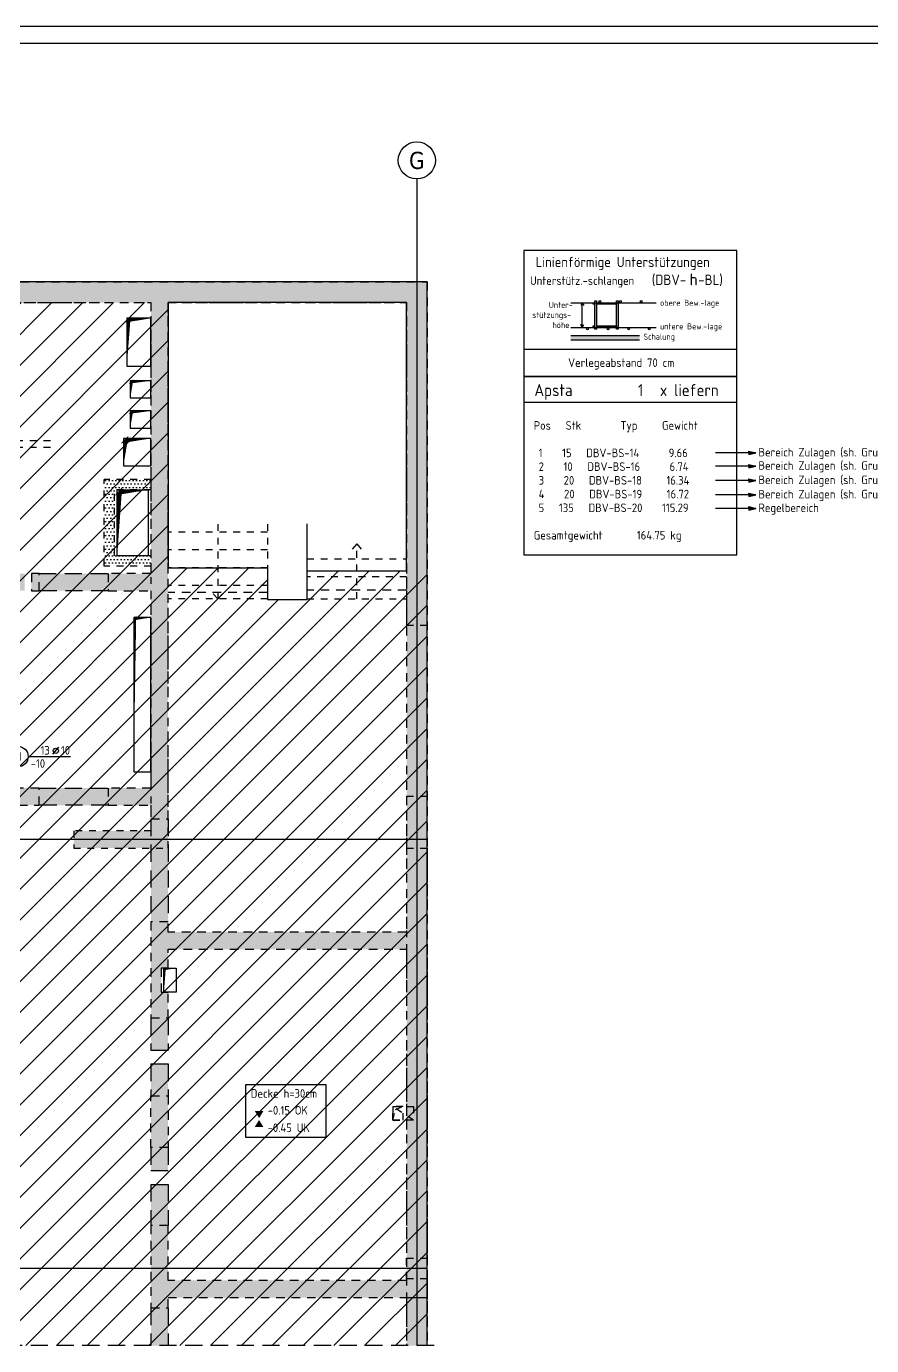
# Model space of a CAD drawing. Extents: x -4.3 to 79.3, y -6.3 to 34.2.
# Drawn here: x 37.62 to 49.93, y 10.48 to 29.7 of the extents above; entities that cross this region are included whole.
import ezdxf
from ezdxf.enums import TextEntityAlignment as Align

# ---------------------------------------------------------------- set-up
doc = ezdxf.new("R2010")
doc.units = 0
doc.header["$LTSCALE"] = 0.5
for name, pattern in [('AUSGEZOGEN', [1000.01, 1000, 0.01]), ('DASHED', [0.75, 0.5, -0.25]), ('DOT', [0.175, 0.05, -0.125]), ('HIDDEN', [0.375, 0.25, -0.125]), ('HIDDEN2', [0.187, 0.125, -0.062]), ('HIDDEN4', [0.12, 0.02, -0.1]), ('PUNKT', [0.175, 0.05, -0.125]), ('STRICHLINIE', [0.75, 0.5, -0.25]), ('VERDECKT', [0.375, 0.25, -0.125])]:
    doc.linetypes.add(name, pattern=pattern)
for name, color, linetype in [('1.UG', 7, 'Continuous'), ('ACHSEN', 7, 'Continuous'), ('APS', 7, 'Continuous'), ('BETON', 7, 'Continuous'), ('Brüstung 1.UG', 7, 'Continuous'), ('DD', 7, 'Continuous'), ('DRUEBER', 7, 'Continuous'), ('grau_dunkel', 7, 'Continuous'), ('grau_hell', 7, 'Continuous'), ('grau_mittel', 7, 'Continuous'), ('HILFE', 7, 'Continuous'), ('koten', 7, 'Continuous'), ('MASSE', 7, 'Continuous'), ('MAT', 7, 'Continuous'), ('OBJEKT', 7, 'Continuous'), ('RAHMEN', 7, 'Continuous'), ('RND', 7, 'Continuous'), ('SCHATTEN', 7, 'Continuous'), ('SFP_Achsen', 7, 'Continuous'), ('TEXT', 7, 'Continuous'), ('VERDECKT', 7, 'Continuous'), ('VERDECKT2', 7, 'Continuous')]:
    doc.layers.add(name, color=color, linetype=linetype)
doc.styles.add('helv', font='tahoma.ttf')
doc.styles.add('liste', font='isocp-e.shx')
doc.styles.add('txt', font='isocp.shx')
pattern_1 = [(0, (-9.57269, -49.19887), (0.0396875, 0.079375), [0, -0.079375])]

# ---------------------------------------------------------------- blocks, each defined once
blk = doc.blocks.new('okrd_o')
at = {"layer": 'koten', "color": 7, "linetype": 'Continuous'}
blk.add_solid([(-0.125, 0.202), (0.125, 0.202), (0, 0)], dxfattribs=at)
at = {"layer": 'koten', "style": 'txt'}
blk.add_attdef('OKRD', (0.25, 0.1), '', height=0.25, dxfattribs=at)
blk = doc.blocks.new('okrd_u')
at = {"layer": 'koten', "color": 7, "linetype": 'Continuous'}
blk.add_solid([(-0.125, -0.202), (0.125, -0.202), (0, 0)], dxfattribs=at)
at = {"layer": 'koten', "style": 'txt'}
blk.add_attdef('OKRD', (0.25, -0.35), '', height=0.25, dxfattribs=at)
blk = doc.blocks.new('RND_LEI')
at = {"layer": 'RND', "color": 7, "linetype": 'Continuous'}
blk.add_line((1.022, 0.066), (1.19, 0.27), dxfattribs=at)
for centre, radius in [((0, 0), 0.3), ((1.106, 0.168), 0.075)]:
    blk.add_circle(centre, radius, dxfattribs=at)
at = {"layer": 'RND', "color": 7, "linetype": 'Continuous', "style": 'txt'}
blk.add_attdef('POSL', text='', height=0.25, dxfattribs=at).set_placement((0, 0), align=Align.MIDDLE)
blk.add_attdef('ANZ', text='', height=0.25, dxfattribs=at).set_placement((0.931, 0.057), align=Align.RIGHT)
for tag, p in [('DUM', (1.253, 0.057)), ('ABSTD', (1.674, 0.057)), ('POSTXT', (0.374, -0.327))]:
    blk.add_attdef(tag, p, '', height=0.25, dxfattribs=at)
blk = doc.blocks.new('A1-35-0')
at = {"layer": 'RAHMEN'}
blk.add_line((118.9, 59.4), (0, 59.4), dxfattribs=at)
at = {"layer": 'RAHMEN', "color": 5}
blk.add_line((118.4, 58.9), (2, 58.9), dxfattribs=at)
blk = doc.blocks.new('Pfeillinie')
at = {"layer": 'TEXT', "linetype": 'Continuous'}
blk.add_hatch(color=7, dxfattribs=at).paths.add_polyline_path([(0, 0), (-0.8, 0.2), (-0.8, 0), (-0.8, -0.2)])
at = {"layer": 'TEXT', "color": 7, "linetype": 'Continuous'}
for p, q in [((-0.8, 0), (-0.8, 0.2)), ((-0.8, 0.2), (0, 0)), ((-0.8, 0), (-0.8, -0.2)), ((-0.8, -0.2), (0, 0))]:
    blk.add_line(p, q, dxfattribs=at)
blk = doc.blocks.new('APS_LIS1')
at = {"layer": 'APS', "color": 1, "linetype": 'Continuous', "style": 'txt'}
blk.add_text('Apsta', height=0.35, dxfattribs=at).set_placement((0.305, 0.18))
blk.add_attdef('APS_Z', text='', height=0.35, dxfattribs=at).set_placement((3.48, 0.181), align=Align.RIGHT)
at = {"layer": 'MAT', "color": 1, "linetype": 'Continuous', "style": 'txt'}
blk.add_text('x liefern', height=0.35, dxfattribs=at).set_placement((5.674, 0.181), align=Align.RIGHT)

msp = doc.modelspace()

# ---------------------------------------------------------------- hatches: boundary and pattern name
at = {"layer": '1.UG', "linetype": 'DOT'}
h = msp.add_hatch(dxfattribs=at)
h.set_pattern_fill('DOTS', scale=0.05, double=1)
h.set_pattern_definition(pattern_1)
h.paths.add_polyline_path([(32.3895, 13.9513), (32.3895, 13.7013), (33.9795, 13.7013), (33.9795, 11.7263), (32.3895, 11.7263), (32.3895, 11.4763), (37.1795, 11.4763), (37.1795, 12.1863), (36.9295, 12.1863), (36.9295, 11.7263), (34.2295, 11.7263), (34.2295, 13.7013), (36.9295, 13.7013), (36.9295, 13.2363), (37.1795, 13.2363), (37.1795, 14.101), (36.9295, 14.101), (36.9295, 13.9513)], flags=17)
h.paths.add_polyline_path([(13.3545, 11.4763), (13.3545, 11.7263), (9.5895, 11.7263), (9.5895, 11.4763)], flags=17)
h.paths.add_polyline_path([(4.6895, 13.8713), (4.6895, 25.6763), (8.1795, 25.6763), (8.1795, 17.7263), (9.5545, 17.7263), (9.5545, 17.9763), (8.4295, 17.9763), (8.4295, 25.6763), (10.6795, 25.6763), (10.6795, 24.4363), (10.9295, 24.4363), (10.9295, 25.9763), (4.5295, 25.9763), (4.5295, 18.9013), (4.4795, 18.9013), (4.4795, 14.1713), (4.0245, 14.1713), (4.0245, 13.8713)])
h.paths.add_polyline_path([(10.9295, 23.3013), (10.6795, 23.3013), (10.6795, 17.7263), (10.9295, 17.7263)])
h.paths.add_polyline_path([(43.1545, 11.7513), (43.1545, 11.4513), (43.4545, 11.4513), (43.4545, 11.7513)])
h.paths.add_polyline_path([(43.4545, 18.4763), (43.1545, 18.4763), (43.1545, 17.7263), (43.4545, 17.7263)])
h.paths.add_polyline_path([(43.4545, 25.9763), (36.9295, 25.9763), (36.9295, 24.4363), (37.1795, 24.4363), (37.1795, 25.6763), (39.4295, 25.6763), (39.4295, 17.9763), (38.3045, 17.9763), (38.3045, 17.7263), (39.6795, 17.7263), (39.6795, 25.6763), (43.1545, 25.6763), (43.1545, 20.9763), (43.4545, 20.9763)])
h.paths.add_polyline_path([(36.9295, 17.9763), (35.8795, 17.9763), (35.8795, 17.7263), (37.1795, 17.7263), (37.1795, 23.3013), (36.9295, 23.3013)])
h.paths.add_polyline_path([(34.2295, 17.7813), (34.4795, 17.7813), (34.4795, 18.4763), (34.2295, 18.4763)])
h.paths.add_polyline_path([(32.3795, 18.4763), (32.1295, 18.4763), (32.1295, 17.7813), (32.3795, 17.7813)])
h.paths.add_polyline_path([(30.7295, 18.4763), (30.4795, 18.4763), (30.4795, 17.7813), (30.7295, 17.7813)])
h.paths.add_polyline_path([(28.6295, 18.4763), (28.3795, 18.4763), (28.3795, 17.7813), (28.6295, 17.7813)])
h.paths.add_polyline_path([(26.7295, 17.7813), (26.9795, 17.7813), (26.9795, 18.4763), (26.7295, 18.4763)])
h.paths.add_polyline_path([(24.6295, 17.7813), (24.8795, 17.7813), (24.8795, 18.4763), (24.6295, 18.4763)])
h.paths.add_polyline_path([(22.9795, 17.7813), (23.2295, 17.7813), (23.2295, 18.4763), (22.9795, 18.4763)])
h.paths.add_polyline_path([(21.1295, 18.4763), (20.8795, 18.4763), (20.8795, 17.7813), (21.1295, 17.7813)])
h.paths.add_polyline_path([(19.2295, 17.7813), (19.4795, 17.7813), (19.4795, 18.4763), (19.2295, 18.4763)])
h.paths.add_polyline_path([(17.1295, 17.7813), (17.3795, 17.7813), (17.3795, 18.4763), (17.1295, 18.4763)])
h.paths.add_polyline_path([(15.7295, 18.4763), (15.4795, 18.4763), (15.4795, 17.7813), (15.7295, 17.7813)])
h.paths.add_polyline_path([(13.6295, 18.4763), (13.3795, 18.4763), (13.3795, 17.7813), (13.6295, 17.7813)])
h.paths.add_polyline_path([(14.7045, 25.9763), (14.4045, 25.9763), (14.4045, 25.6763), (14.7045, 25.6763)])
h.paths.add_polyline_path([(21.9045, 25.6763), (22.2045, 25.6763), (22.2045, 25.9763), (21.9045, 25.9763)])
h.paths.add_polyline_path([(29.7045, 25.9763), (29.4045, 25.9763), (29.4045, 25.6763), (29.7045, 25.6763)])
h.paths.add_polyline_path([(31.1045, 11.7263), (19.0295, 11.7263), (19.0295, 15.8513), (20.2295, 15.8513), (20.2295, 16.1013), (17.4645, 16.1013), (17.4645, 15.8513), (17.6145, 15.8513), (17.6145, 14.6613), (14.7645, 14.6613), (14.7645, 15.8513), (16.5795, 15.8513), (16.5795, 16.1013), (8.1795, 16.1013), (8.1795, 11.4763), (8.5795, 11.4763), (8.5795, 11.7263), (8.4295, 11.7263), (8.4295, 15.8513), (14.5145, 15.8513), (14.5145, 11.7263), (14.3645, 11.7263), (14.3645, 11.4763), (14.9145, 11.4763), (14.9145, 11.7263), (14.7645, 11.7263), (14.7645, 14.4113), (17.8645, 14.4113), (17.8645, 15.8513), (18.7795, 15.8513), (18.7795, 11.7263), (15.9245, 11.7263), (15.9245, 11.4763), (31.5045, 11.4763), (31.5045, 11.7263), (31.3545, 11.7263), (31.3545, 13.7013), (31.5045, 13.7013), (31.5045, 13.9513), (31.3545, 13.9513), (31.3545, 15.8513), (36.9295, 15.8513), (36.9295, 14.986), (37.1795, 14.986), (37.1795, 16.1013), (31.1045, 16.1013)])
h.paths.add_polyline_path([(4.4795, 10.4763), (4.6895, 10.4763), (4.6895, 11.8213), (4.0245, 11.8213), (4.0245, 11.5213), (4.4795, 11.5213)])
at = {"layer": '1.UG', "linetype": 'AUSGEZOGEN'}
h = msp.add_hatch(dxfattribs=at)
h.set_pattern_fill('DOTS', scale=0.8, double=1)
h.set_pattern_definition([(0, (-74.13047, 465.882794), (0.025, 0.05), [0, -0.05])])
h.paths.add_polyline_path([(38.7495, 21.8363), (39.4295, 21.8363), (39.4295, 21.9863), (38.8995, 21.9863), (38.8995, 22.9463), (39.4295, 22.9463), (39.4295, 23.0963), (38.7495, 23.0963)])
at = {"layer": 'Brüstung 1.UG', "linetype": 'DOT'}
h = msp.add_hatch(dxfattribs=at)
h.set_pattern_fill('DOTS', color=102, scale=0.05, double=1)
h.set_pattern_definition(pattern_1)
h.paths.add_polyline_path([(14.4045, 25.6763), (14.4045, 25.9763), (10.9295, 25.9763), (10.9295, 25.6763)])
h.paths.add_polyline_path([(21.9045, 25.6763), (21.9045, 25.9763), (14.7045, 25.9763), (14.7045, 25.6763)])
h.paths.add_polyline_path([(29.4045, 25.6763), (29.4045, 25.9763), (22.2045, 25.9763), (22.2045, 25.6763)])
h.paths.add_polyline_path([(36.9295, 25.6763), (36.9295, 25.9763), (29.7045, 25.9763), (29.7045, 25.6763)])
h.paths.add_polyline_path([(43.4545, 17.7263), (43.1545, 17.7263), (43.1545, 11.7513), (43.4545, 11.7513)])
h.paths.add_polyline_path([(43.1545, 10.4763), (43.4545, 10.4763), (43.4545, 11.4513), (43.1545, 11.4513)])
at = {"layer": 'grau_dunkel', "linetype": 'AUSGEZOGEN'}
h = msp.add_hatch(color=21, dxfattribs=at)
h.paths.add_polyline_path([(45.8988, 25.6737), (45.8714, 25.6737), (45.8714, 25.6514), (45.8988, 25.6514)])
h.paths.add_polyline_path([(46.2155, 25.6737), (45.9211, 25.6737), (45.9211, 25.6514), (46.2155, 25.6514)])
h = msp.add_hatch(color=21, dxfattribs=at)
h.paths.add_polyline_path([(45.9211, 25.7012), (45.8988, 25.7012), (45.8988, 25.6737), (45.9211, 25.6737)])
h.paths.add_polyline_path([(45.9211, 25.6737), (45.8988, 25.6737), (45.8988, 25.3135), (45.9211, 25.3135)])
h.paths.add_polyline_path([(45.9211, 25.3135), (45.8988, 25.3135), (45.8988, 25.287), (45.9211, 25.287)])
h = msp.add_hatch(color=21, dxfattribs=at)
h.paths.add_polyline_path([(46.2378, 25.7012), (46.2155, 25.7012), (46.2155, 25.6737), (46.2378, 25.6737)])
h.paths.add_polyline_path([(46.2378, 25.6737), (46.2155, 25.6737), (46.2155, 25.3135), (46.2378, 25.3135)])
h.paths.add_polyline_path([(46.2378, 25.3135), (46.2155, 25.3135), (46.2155, 25.287), (46.2378, 25.287)])
h = msp.add_hatch(color=21, dxfattribs=at)
h.paths.add_polyline_path([(45.8988, 25.3358), (45.8714, 25.3358), (45.8714, 25.3135), (45.8988, 25.3135)])
h.paths.add_polyline_path([(46.2155, 25.3358), (45.9211, 25.3358), (45.9211, 25.3135), (46.2155, 25.3135)])
at = {"layer": 'grau_hell', "linetype": 'AUSGEZOGEN'}
h = msp.add_hatch(dxfattribs=at)
h.set_pattern_fill('ANSI31', color=9, scale=0.1, style=0, double=1)
h.set_pattern_definition([(45, (-0.26874, -11.68213), (-0.2245064, 0.2245064), [])])
h.paths.add_polyline_path([(34.2295, 13.7013), (36.9295, 13.7013), (36.9295, 11.7263), (34.2295, 11.7263)], flags=16)
h.paths.add_polyline_path([(10.9295, 15.8513), (10.9295, 17.7263), (10.6795, 17.7263), (10.6795, 25.6763), (8.1795, 25.6763), (8.1795, 20.8113), (6.7295, 20.8113), (6.7295, 20.3463), (6.2045, 20.3463), (6.2045, 20.7635), (4.4545, 20.7635), (4.4545, 18.9013), (4.4045, 18.9013), (4.4045, 14.1713), (4.0245, 14.1713), (4.0245, 11.5213), (4.4045, 11.5213), (4.4045, 10.4763), (43.4545, 10.4763), (43.4545, 21.7635), (41.7045, 21.7635), (41.7045, 21.3463), (41.1295, 21.3463), (41.1295, 21.8113), (39.6795, 21.8113), (39.6795, 25.6763), (37.1795, 25.6763), (37.1795, 17.7263), (35.8795, 17.7263), (35.8795, 15.8513), (31.3545, 15.8513), (31.3545, 11.4763), (20.2295, 11.4763), (20.2295, 15.8513), (17.4645, 15.8513), (17.4645, 16.1013), (16.5795, 16.1013), (16.5795, 15.8513)])
at = {"layer": 'grau_mittel'}
h = msp.add_hatch(color=61, dxfattribs=at)
h.paths.add_polyline_path([(37.6895, 21.7263), (37.6895, 21.4763), (37.7995, 21.4763), (37.7995, 21.7263)])
h.paths.add_polyline_path([(16.9295, 10.4763), (17.1795, 10.4763), (17.1795, 11.4763), (17.4145, 11.4763), (17.4145, 11.7263), (16.7945, 11.7263), (16.7945, 11.4763), (16.9295, 11.4763)])
h.paths.add_polyline_path([(8.1795, 17.1262), (8.4295, 17.1262), (8.4295, 17.3163), (8.1795, 17.3163)])
h.paths.add_polyline_path([(8.4295, 16.9262), (8.1795, 16.9262), (8.1795, 15.8013), (4.7545, 15.8013), (4.7545, 18.6513), (8.1795, 18.6513), (8.1795, 18.4513), (8.4295, 18.4513), (8.4295, 19.0513), (8.1795, 19.0513), (8.1795, 18.9013), (4.7545, 18.9013), (4.7545, 25.6763), (8.1795, 25.6763), (8.1795, 20.5513), (8.4295, 20.5513), (8.4295, 25.9763), (4.4545, 25.9763), (4.4545, 18.9013), (4.4045, 18.9013), (4.4045, 10.4763), (4.7545, 10.4763), (4.7545, 11.4763), (8.5495, 11.4763), (8.5495, 11.7263), (8.4295, 11.7263), (8.4295, 12.4713), (8.1795, 12.4713), (8.1795, 11.7263), (4.7545, 11.7263), (4.7545, 15.5513), (8.1795, 15.5513), (8.1795, 14.4813), (8.4295, 14.4813)])
h.paths.add_polyline_path([(11.4295, 11.7263), (11.4295, 11.4763), (14.7845, 11.4763), (14.7845, 11.7263)])
h.paths.add_polyline_path([(11.1295, 11.4763), (11.1295, 11.7263), (10.5595, 11.7263), (10.5595, 11.4763), (10.6795, 11.4763), (10.6795, 10.4763), (10.9295, 10.4763), (10.9295, 11.4763)])
h.paths.add_polyline_path([(19.6245, 11.4763), (19.6245, 11.7263), (19.4245, 11.7263), (19.4245, 11.4763)])
h.paths.add_polyline_path([(27.2845, 11.4763), (27.2845, 11.7263), (19.9244, 11.7263), (19.9244, 11.4763)])
h.paths.add_polyline_path([(31.7545, 13.7013), (32.1545, 13.7013), (32.1545, 13.9513), (32.0045, 13.9513), (32.0045, 15.6512), (31.7545, 15.6512)])
h.paths.add_polyline_path([(34.2295, 13.5012), (33.9795, 13.5012), (33.9795, 11.7263), (32.0045, 11.7263), (32.0045, 13.5011), (31.7545, 13.5011), (31.7545, 11.7263), (29.6795, 11.7263), (29.6795, 12.3463), (29.4295, 12.3463), (29.4295, 11.7263), (27.5845, 11.7263), (27.5845, 11.4763), (30.0545, 11.4763), (30.0545, 10.4763), (30.3045, 10.4763), (30.3045, 11.4763), (36.9295, 11.4763), (36.9295, 10.4763), (37.1795, 10.4763), (37.1795, 12.1863), (36.9295, 12.1863), (36.9295, 11.7263), (34.2295, 11.7263)])
h.paths.add_polyline_path([(36.7795, 16.1013), (36.7795, 15.8513), (36.9295, 15.8513), (36.9295, 14.9863), (37.1795, 14.9863), (37.1795, 16.1013)])
h.paths.add_polyline_path([(37.1795, 13.4862), (37.0995, 13.4862), (37.0995, 13.6362), (37.1795, 13.6362), (37.1795, 14.1013), (36.9295, 14.1013), (36.9295, 13.9513), (34.2295, 13.9512), (34.2295, 15.8513), (36.5295, 15.8513), (36.5295, 16.1013), (33.0395, 16.1013), (33.0395, 15.8513), (33.9795, 15.8512), (33.9795, 13.9513), (33.0395, 13.9513), (33.0395, 13.7013), (36.9295, 13.7013), (36.9295, 13.2363), (37.1795, 13.2363)])
h.paths.add_polyline_path([(36.5295, 18.3513), (36.5295, 18.6013), (35.7495, 18.6013), (35.7495, 18.3513)])
h.paths.add_polyline_path([(36.8295, 18.6013), (36.8295, 18.3513), (37.7995, 18.3513), (37.7995, 18.6013), (37.1795, 18.6013), (37.1795, 20.2463), (36.9295, 20.2463), (36.9295, 18.6013)])
h.paths.add_polyline_path([(29.9795, 18.6013), (29.9795, 18.3513), (30.8645, 18.3513), (30.8645, 18.6013)])
h.paths.add_polyline_path([(32.1545, 16.1013), (29.4295, 16.1013), (29.4295, 13.3563), (29.6795, 13.3563), (29.6795, 15.8513), (31.7545, 15.8513), (31.7545, 15.8512), (32.0045, 15.8512), (32.0045, 15.8513), (32.1545, 15.8513)])
h.paths.add_polyline_path([(31.5595, 25.7762), (31.5595, 25.6763), (35.0495, 25.6763), (35.0495, 25.7762), (35.2495, 25.7762), (35.2495, 25.6763), (36.9295, 25.6763), (36.9295, 20.5463), (37.1795, 20.5463), (37.1795, 21.4763), (37.5895, 21.4763), (37.5895, 21.7263), (37.1795, 21.7263), (37.1795, 25.6763), (39.4295, 25.6763), (39.4295, 21.7263), (38.8095, 21.7263), (38.8095, 21.4763), (39.4295, 21.4763), (39.4295, 18.6013), (38.8095, 18.6013), (38.8095, 18.3513), (39.4295, 18.3513), (39.4295, 18.1513), (39.6795, 18.1513), (39.6795, 25.6763), (43.1545, 25.6763), (43.1545, 16.5013), (39.6795, 16.5013), (39.6795, 16.6513), (39.4295, 16.6513), (39.4295, 15.2513), (39.6795, 15.2513), (39.6795, 15.6263), (39.5795, 15.6263), (39.5795, 15.9763), (39.6795, 15.9763), (39.6795, 16.2513), (43.1545, 16.2513), (43.1545, 11.4263), (39.6795, 11.4263), (39.6795, 12.2263), (39.4295, 12.2263), (39.4295, 11.0263), (39.6795, 11.0263), (39.6795, 11.1763), (43.1545, 11.1763), (43.1545, 10.4763), (43.4545, 10.4763), (43.4545, 25.9763), (29.4295, 25.9763), (29.4295, 17.8813), (29.6795, 17.8813), (29.6795, 25.6763), (31.3595, 25.6763), (31.3595, 25.7762)])
for points in [[(38.8095, 21.4763), (38.8095, 21.7263), (37.7995, 21.7263), (37.7995, 21.4763)], [(37.7995, 18.6013), (37.7995, 18.3513), (38.8095, 18.3513), (38.8095, 18.6013)], [(39.4295, 16.6513), (39.6795, 16.6513), (39.6795, 18.1513), (39.4295, 18.1513)], [(39.4295, 10.4763), (39.6795, 10.4763), (39.6795, 11.0263), (39.4295, 11.0263)]]:
    msp.add_hatch(color=61, dxfattribs=at).paths.add_polyline_path(points)
h = msp.add_hatch(color=61, dxfattribs=at)
h.paths.add_polyline_path([(39.4295, 13.3613), (39.6795, 13.3613), (39.6795, 14.1163), (39.4295, 14.1163), (39.4295, 14.1163)])
h.paths.add_polyline_path([(39.4295, 13.0263), (39.6795, 13.0263), (39.6795, 13.3613), (39.4295, 13.3613)])
h.paths.add_polyline_path([(39.6795, 12.8263), (39.4295, 12.8263), (39.4295, 12.2263), (39.6795, 12.2263)])
h.paths.add_polyline_path([(39.4295, 14.7813), (39.6795, 14.7813), (39.6795, 15.2513), (39.4295, 15.2513)])
h.paths.add_polyline_path([(39.6795, 14.5813), (39.4295, 14.5813), (39.4295, 14.1163), (39.6795, 14.1163)])

# ---------------------------------------------------------------- linework, layer by layer
at = {"layer": '1.UG', "color": 7, "linetype": 'PUNKT'}
for p, q in [((38.7495, 21.8363), (38.7495, 23.0963)), ((39.4295, 23.0963), (38.7495, 23.0963)), ((38.8995, 21.9863), (38.8995, 22.9463)), ((39.4295, 22.9463), (38.8995, 22.9463)), ((39.4295, 21.9863), (38.8995, 21.9863)), ((39.4295, 21.8363), (38.7495, 21.8363))]:
    msp.add_line(p, q, dxfattribs=at)
at = {"layer": '1.UG', "color": 7, "linetype": 'PUNKT', "lineweight": -2}
msp.add_lwpolyline([(43.4545, 20.9763), (43.4545, 25.9763), (36.9295, 25.9763), (36.9295, 24.4363), (37.1795, 24.4363), (37.1795, 25.6763), (39.4295, 25.6763), (39.4295, 17.9763), (38.3045, 17.9763), (38.3045, 17.7263), (39.6795, 17.7263), (39.6795, 25.6763), (43.1545, 25.6763), (43.1545, 20.9763), (43.4545, 20.9763)], dxfattribs=at)
for points in [[(43.4545, 18.4763), (43.1545, 18.4763), (43.1545, 17.7263), (43.4545, 17.7263)], [(43.1545, 11.7513), (43.4545, 11.7513), (43.4545, 11.4513), (43.1545, 11.4513)]]:
    msp.add_lwpolyline(points, close=True, dxfattribs=at)
at = {"layer": 'ACHSEN', "color": 140, "linetype": 'AUSGEZOGEN'}
for p, q in [((43.3045, 27.4763), (43.3045, 10.4763)), ((43.4545, 25.9763), (2.2545, 25.9763)), ((43.4545, 17.8513), (2.2545, 17.8513)), ((43.4545, 11.6013), (2.2545, 11.6013))]:
    msp.add_line(p, q, dxfattribs=at)
at = {"layer": 'APS', "color": 5, "linetype": 'Continuous'}
msp.add_line((44.8647, 24.9958), (47.9647, 24.9958), dxfattribs=at)
at = {"layer": 'APS', "color": 5, "linetype": 'AUSGEZOGEN'}
msp.add_line((44.8647, 24.2225), (47.9647, 24.2225), dxfattribs=at)
at = {"layer": 'APS', "color": 5, "linetype": 'Continuous'}
msp.add_lwpolyline([(47.9647, 26.4342), (44.8647, 26.4342), (44.8647, 24.5975), (47.9647, 24.5975), (47.9647, 26.4342)], dxfattribs=at)
at = {"layer": 'APS', "color": 5, "linetype": 'AUSGEZOGEN'}
msp.add_lwpolyline([(47.9647, 24.5975), (44.8647, 24.5975), (44.8647, 21.9975), (47.9647, 21.9975), (47.9647, 24.5975)], dxfattribs=at)
at = {"layer": 'BETON', "color": 6, "linetype": 'AUSGEZOGEN'}
for p, q in [((43.4545, 25.9763), (27.2045, 25.9763)), ((43.4545, 10.4763), (43.4545, 25.9763)), ((43.1545, 25.6763), (39.6795, 25.6763)), ((39.6795, 25.6763), (39.6795, 21.8113)), ((43.1545, 21.7635), (43.1545, 25.6763)), ((39.6795, 21.8113), (41.1295, 21.8113)), ((41.1295, 21.8113), (41.1295, 21.3463)), ((41.7045, 21.3463), (41.7045, 21.7635)), ((43.1545, 21.7635), (41.7045, 21.7635)), ((41.1295, 21.3463), (41.7045, 21.3463))]:
    msp.add_line(p, q, dxfattribs=at)
for points in [[(39.0795, 24.7463), (39.4295, 24.7463), (39.4295, 25.4463), (39.0795, 25.4463)], [(39.1295, 24.2863), (39.4295, 24.2863), (39.4295, 24.5363), (39.1295, 24.5363)], [(39.1295, 23.8463), (39.4295, 23.8463), (39.4295, 24.0963), (39.1295, 24.0963)], [(39.0295, 23.2963), (39.4295, 23.2963), (39.4295, 23.6963), (39.0295, 23.6963)], [(38.9395, 22.9463), (39.3895, 22.9463), (39.3895, 21.9863), (38.9395, 21.9863)], [(39.1795, 18.8363), (39.4295, 18.8363), (39.4295, 21.0863), (39.1795, 21.0863)], [(39.7995, 15.6263), (39.6195, 15.6263), (39.6195, 15.9763), (39.7995, 15.9763)]]:
    msp.add_lwpolyline(points, close=True, dxfattribs=at)
at = {"layer": 'Brüstung 1.UG', "color": 102, "linetype": 'DOT'}
for p, q in [((43.1545, 17.7263), (43.1545, 11.7513)), ((43.4545, 17.7263), (43.4545, 11.7513)), ((43.1545, 11.4513), (43.1545, 10.4763)), ((43.4545, 11.4513), (43.4545, 10.4763))]:
    msp.add_line(p, q, dxfattribs=at)
at = {"layer": 'DD', "color": 7, "linetype": 'HIDDEN2'}
for p, q in [((42.9545, 13.7613), (42.9946, 13.918)), ((42.9946, 13.918), (43.1045, 13.9613))]:
    msp.add_line(p, q, dxfattribs=at)
msp.add_lwpolyline([(43.1045, 13.9613), (42.9545, 13.9613), (42.9545, 13.7613), (43.1045, 13.7613)], close=True, dxfattribs=at)
at = {"layer": 'DRUEBER', "color": 171, "linetype": 'HIDDEN4'}
for p, q in [((41.1295, 22.3313), (39.6795, 22.3313)), ((41.1295, 22.448), (41.1295, 21.3463)), ((41.1295, 22.0713), (39.6795, 22.0713))]:
    msp.add_line(p, q, dxfattribs=at)
at = {"layer": 'DRUEBER', "color": 102, "linetype": 'HIDDEN2'}
for p, q in [((40.4045, 22.448), (40.4045, 21.3563)), ((42.4295, 22.1574), (42.3197, 22.0327)), ((42.4295, 21.3563), (42.4295, 22.1574)), ((42.4295, 22.1574), (42.5392, 22.0327)), ((40.4045, 21.3563), (40.2947, 21.4809)), ((40.4045, 21.3563), (40.5142, 21.4809))]:
    msp.add_line(p, q, dxfattribs=at)
at = {"layer": 'DRUEBER', "color": 7, "linetype": 'PUNKT'}
for p, q in [((41.7045, 21.9413), (43.1545, 21.9413)), ((41.1295, 21.3563), (39.6795, 21.3563)), ((43.2545, 13.7613), (42.9545, 13.9613))]:
    msp.add_line(p, q, dxfattribs=at)
at = {"layer": 'DRUEBER', "color": 7, "linetype": 'DOT'}
for p, q in [((41.1295, 21.8113), (39.6795, 21.8113)), ((41.1295, 21.5513), (39.6795, 21.5513)), ((43.1545, 21.6813), (41.7045, 21.6813)), ((41.7045, 21.3563), (43.1545, 21.3563))]:
    msp.add_line(p, q, dxfattribs=at)
at = {"layer": 'DRUEBER', "color": 7, "linetype": 'PUNKT'}
msp.add_lwpolyline([(42.9545, 13.9613), (43.2545, 13.9613), (43.2545, 13.7613), (42.9545, 13.7613)], close=True, dxfattribs=at)
at = {"layer": 'grau_dunkel', "color": 21, "linetype": 'AUSGEZOGEN'}
msp.add_solid([(45.5469, 25.195), (45.5469, 25.1311), (46.5499, 25.195), (46.5499, 25.1311)], dxfattribs=at)
at = {"layer": 'grau_mittel', "color": 61}
msp.add_line((43.1545, 11.1763), (43.4545, 11.1763), dxfattribs=at)
at = {"layer": 'HILFE', "color": 102, "linetype": 'AUSGEZOGEN'}
msp.add_line((41.7045, 21.7635), (41.7045, 22.449), dxfattribs=at)
at = {"layer": 'HILFE', "color": 102, "linetype": 'DASHED'}
msp.add_line((43.5545, 10.4763), (4.3045, 10.4763), dxfattribs=at)
at = {"layer": 'MASSE', "color": 102, "linetype": 'AUSGEZOGEN'}
for p, q in [((45.7149, 25.6737), (45.6924, 25.6307)), ((45.7149, 25.3135), (45.7149, 25.6737)), ((45.7149, 25.6737), (45.7373, 25.6307)), ((45.7149, 25.3135), (45.6924, 25.3565)), ((45.7149, 25.3135), (45.7373, 25.3565))]:
    msp.add_line(p, q, dxfattribs=at)
at = {"layer": 'OBJEKT', "color": 7, "linetype": 'AUSGEZOGEN'}
msp.add_line((41.1295, 21.3463), (41.7045, 21.3463), dxfattribs=at)
for points in [[(45.5469, 25.6737), (46.7919, 25.6737)], [(45.5469, 25.3135), (46.7919, 25.3135)]]:
    msp.add_lwpolyline(points, dxfattribs=at)
at = {"layer": 'OBJEKT', "color": 1, "linetype": 'AUSGEZOGEN'}
msp.add_lwpolyline([(40.8111, 14.2798), (41.9775, 14.2798), (41.9775, 13.5101), (40.8111, 13.5101)], close=True, dxfattribs=at)
at = {"layer": 'RND', "color": 7, "linetype": 'AUSGEZOGEN'}
msp.add_line((37.6417, 19.0597), (38.2573, 19.0597), dxfattribs=at)
at = {"layer": 'RND', "color": 102, "linetype": 'AUSGEZOGEN'}
for points in [[(45.8988, 25.6514), (45.8714, 25.6514), (45.8714, 25.6737), (45.8988, 25.6737)], [(45.9211, 25.6737), (46.2155, 25.6737), (46.2155, 25.6514), (45.9211, 25.6514)], [(45.8988, 25.3135), (45.8714, 25.3135), (45.8714, 25.3358), (45.8988, 25.3358)], [(45.9211, 25.3358), (46.2155, 25.3358), (46.2155, 25.3135), (45.9211, 25.3135)], [(48.244, 23.487), (47.6576, 23.487)], [(48.244, 23.2924), (47.6576, 23.2924)], [(48.244, 23.0841), (47.6576, 23.0841)], [(48.244, 22.8755), (47.6576, 22.8755)], [(48.244, 22.6766), (47.6576, 22.6766)]]:
    msp.add_lwpolyline(points, dxfattribs=at)
for points in [[(45.8988, 25.7012), (45.9211, 25.7012), (45.9211, 25.287), (45.8988, 25.287)], [(46.2155, 25.7012), (46.2378, 25.7012), (46.2378, 25.287), (46.2155, 25.287)]]:
    msp.add_lwpolyline(points, close=True, dxfattribs=at)
at = {"layer": 'RND', "color": 1, "linetype": 'HIDDEN2'}
for points in [[(37.9645, 23.6612), (37.1445, 23.6612)], [(37.9645, 23.5612), (37.1445, 23.5612)]]:
    msp.add_lwpolyline(points, dxfattribs=at)
at = {"layer": 'RND', "color": 102, "linetype": 'AUSGEZOGEN'}
for centre in [(45.9728, 25.6919), (46.2728, 25.6919), (46.5728, 25.6919), (45.7908, 25.293), (46.0908, 25.293), (46.3908, 25.293), (46.6908, 25.293)]:
    msp.add_circle(centre, 0.0133, dxfattribs=at)
at = {"layer": 'SCHATTEN', "color": 1, "linetype": 'AUSGEZOGEN'}
for points in [[(39.0795, 24.7463, 0, 0.0531, 0), (39.106, 25.4452, 0, 0, 0), (39.0818, 25.4178, 0.0571, 0, 0), (39.4295, 25.4463, 0, 0, 0)], [(39.1295, 24.2863, 0, 0.0408, 0), (39.1498, 24.5346, 0, 0, 0), (39.1308, 24.5164, 0.0398, 0, 0), (39.4295, 24.5363, 0, 0, 0)], [(39.1295, 23.8463, 0, 0.0408, 0), (39.1498, 24.0946, 0, 0, 0), (39.1308, 24.0764, 0.0398, 0, 0), (39.4295, 24.0963, 0, 0, 0)], [(39.0295, 23.2963, 0, 0.0652, 0), (39.062, 23.6936, 0, 0, 0), (39.0321, 23.6638, 0.0652, 0, 0), (39.4295, 23.6961, 0, 0, 0)], [(38.9395, 21.9863, 0, 0.068, 0), (38.9734, 22.945, 0, 0, 0), (38.9424, 22.9097, 0.0734, 0, 0), (39.3895, 22.9463, 0, 0, 0)], [(39.1795, 18.8363, 0, 0.0359, 0), (39.1974, 21.0861, 0, 0, 0), (39.1811, 21.0659, 0.0408, 0, 0), (39.4295, 21.0863, 0, 0, 0)], [(39.6195, 15.6263, 0, 0.0274, 0), (39.6331, 15.9757, 0, 0, 0), (39.6207, 15.9616, 0.0294, 0, 0), (39.7995, 15.9763, 0, 0, 0)]]:
    msp.add_lwpolyline(points, format="xyseb", dxfattribs=at)
at = {"layer": 'SFP_Achsen', "color": 7, "linetype": 'AUSGEZOGEN'}
msp.add_circle((43.3045, 27.7467), 0.2705, dxfattribs=at)
at = {"layer": 'TEXT', "color": 102, "linetype": 'AUSGEZOGEN'}
for points in [[(45.5469, 25.195), (46.5499, 25.195)], [(45.5469, 25.1311), (46.5499, 25.1311)]]:
    msp.add_lwpolyline(points, dxfattribs=at)
at = {"layer": 'VERDECKT', "color": 7, "linetype": 'VERDECKT', "lineweight": -2}
for p, q in [((29.4295, 25.9763), (43.4545, 25.9763)), ((43.4545, 25.9763), (43.4545, 10.4763)), ((37.1795, 25.6763), (39.4295, 25.6763)), ((39.4295, 25.6763), (39.4295, 21.7263)), ((39.6795, 18.1513), (39.6795, 25.6763)), ((39.6795, 25.6763), (43.1545, 25.6763)), ((43.1545, 25.6763), (43.1545, 16.5013)), ((37.7995, 21.7263), (37.6895, 21.7263)), ((37.7995, 21.4763), (37.7995, 21.7263)), ((39.4295, 21.7263), (38.8095, 21.7263)), ((38.8095, 21.7263), (38.8095, 21.4763)), ((37.6895, 21.4763), (37.7995, 21.4763)), ((38.8095, 21.4763), (39.4295, 21.4763)), ((39.4295, 21.4763), (39.4295, 18.6013)), ((37.7995, 18.6013), (37.1795, 18.6013)), ((37.7995, 18.3513), (37.7995, 18.6013)), ((39.4295, 18.6013), (38.8095, 18.6013)), ((38.8095, 18.6013), (38.8095, 18.3513)), ((36.8295, 18.3513), (37.7995, 18.3513)), ((38.8095, 18.3513), (39.4295, 18.3513)), ((39.4295, 18.3513), (39.4295, 18.1513)), ((39.4295, 18.1513), (39.6795, 18.1513)), ((39.6795, 16.6513), (39.4295, 16.6513)), ((39.4295, 16.6513), (39.4295, 15.2513)), ((39.6795, 16.5013), (39.6795, 16.6513)), ((43.1545, 16.5013), (39.6795, 16.5013)), ((39.6795, 15.9763), (39.6795, 16.2513)), ((39.6795, 16.2513), (43.1545, 16.2513)), ((43.1545, 16.2513), (43.1545, 11.4263)), ((39.6795, 15.2513), (39.6795, 15.6263)), ((39.4295, 15.2513), (39.6795, 15.2513)), ((39.4295, 14.1163), (39.6795, 14.1163)), ((39.4295, 13.3613), (39.4295, 14.1163)), ((39.6795, 14.1163), (39.6795, 13.3613)), ((39.6795, 13.3613), (39.4295, 13.3613)), ((39.6795, 12.2263), (39.4295, 12.2263)), ((39.4295, 12.2263), (39.4295, 11.0263)), ((39.6795, 11.4263), (39.6795, 12.2263)), ((43.1545, 11.4263), (39.6795, 11.4263)), ((39.6795, 11.0263), (39.6795, 11.1763)), ((39.6795, 11.1763), (43.1545, 11.1763)), ((43.1545, 11.1763), (43.1545, 10.4763)), ((39.4295, 11.0263), (39.6795, 11.0263))]:
    msp.add_line(p, q, dxfattribs=at)
at = {"layer": 'VERDECKT', "color": 7, "linetype": 'VERDECKT'}
for p, q in [((37.6895, 21.7263), (37.6895, 21.4763)), ((43.1545, 21.4864), (41.7045, 21.4864)), ((39.6795, 15.9763), (39.5795, 15.9763)), ((39.5795, 15.9763), (39.5795, 15.6263)), ((39.5795, 15.6263), (39.6795, 15.6263))]:
    msp.add_line(p, q, dxfattribs=at)
at = {"layer": 'VERDECKT', "color": 7, "linetype": 'HIDDEN'}
msp.add_line((41.1295, 21.4526), (39.6795, 21.4526), dxfattribs=at)
at = {"layer": 'VERDECKT2', "color": 7, "linetype": 'STRICHLINIE', "lineweight": -2}
for p, q in [((37.7995, 21.7263), (38.8095, 21.7263)), ((38.8095, 21.4763), (37.7995, 21.4763)), ((37.7995, 18.6013), (38.8095, 18.6013)), ((38.8095, 18.3513), (37.7995, 18.3513)), ((39.4295, 18.1513), (39.4295, 16.6513)), ((39.6795, 18.1513), (39.6795, 16.6513)), ((39.4295, 15.2513), (39.4295, 14.7813)), ((39.6795, 15.2513), (39.6795, 14.7813)), ((39.4295, 14.5813), (39.4295, 14.1163)), ((39.6795, 14.5813), (39.6795, 14.1163)), ((39.4295, 13.3613), (39.4295, 13.0263)), ((39.6795, 13.3613), (39.6795, 13.0263)), ((39.4295, 12.8263), (39.4295, 12.2263)), ((39.6795, 12.8263), (39.6795, 12.2263)), ((39.4295, 11.0263), (39.4295, 10.4763)), ((39.6795, 11.0263), (39.6795, 10.4763))]:
    msp.add_line(p, q, dxfattribs=at)
at = {"layer": 'VERDECKT2', "color": 7, "linetype": 'STRICHLINIE'}
for p, q in [((39.4295, 14.7813), (39.6795, 14.7813)), ((39.4295, 14.5813), (39.6795, 14.5813)), ((39.4295, 13.0263), (39.6795, 13.0263)), ((39.4295, 12.8263), (39.6795, 12.8263))]:
    msp.add_line(p, q, dxfattribs=at)

# ---------------------------------------------------------------- block references
at = {"layer": 'APS', "color": 7, "linetype": 'AUSGEZOGEN', "xscale": 0.5, "yscale": 0.5, "zscale": 0.5}
msp.add_blockref('APS_LIS1', (44.8647, 24.2225), dxfattribs=at).add_auto_attribs({'APS_Z': '1'})
at = {"layer": 'koten', "color": 6, "linetype": 'AUSGEZOGEN', "xscale": 0.5, "yscale": 0.5, "zscale": 0.5}
for name, p, values in [('okrd_o', (41.0064, 13.7925), {'OKRD': '-0.15 OK'}), ('okrd_u', (41.0055, 13.7641), {'OKRD': '-0.45 UK'})]:
    msp.add_blockref(name, p, dxfattribs=at).add_auto_attribs(values)
at = {"layer": 'RAHMEN', "color": 191, "linetype": 'AUSGEZOGEN', "xscale": 0.5, "yscale": 0.5, "zscale": 0.5}
msp.add_blockref('A1-35-0', (0, 0), dxfattribs=at)
at = {"layer": 'RND', "color": 102, "linetype": 'AUSGEZOGEN', "xscale": -0.125, "yscale": 0.125, "zscale": 0.125, "rotation": 180}
for p in [(48.244, 23.487), (48.244, 23.2924), (48.244, 23.0841), (48.244, 22.8755), (48.244, 22.6766)]:
    msp.add_blockref('Pfeillinie', p, dxfattribs=at)
at = {"layer": 'RND', "color": 7, "linetype": 'AUSGEZOGEN', "xscale": 0.5, "yscale": 0.5, "zscale": 0.5}
msp.add_blockref('RND_LEI', (37.4917, 19.0597), dxfattribs=at).add_auto_attribs({'POSL': '11', 'DUM': '10', 'ANZ': '13', 'POSTXT': '-10'})

# ---------------------------------------------------------------- texts
at = {"layer": 'APS', "color": 7, "linetype": 'AUSGEZOGEN', "style": 'liste'}
for s, p in [('  Pos   Stk        Typ     Gewicht', (44.8647, 23.8225)), ('   1    15   DBV-BS-14      9.66', (44.8647, 23.4225)), ('   2    10   DBV-BS-16      6.74', (44.8647, 23.2225)), ('   3    20   DBV-BS-18     16.34', (44.8647, 23.0225)), ('   4    20   DBV-BS-19     16.72', (44.8647, 22.8225)), ('   5   135   DBV-BS-20    115.29', (44.8647, 22.6225)), ('  Gesamtgewicht       164.75 kg', (44.8647, 22.2225))]:
    msp.add_text(s, height=0.125, dxfattribs=at).set_placement(p)
at = {"layer": 'SFP_Achsen', "color": 6, "linetype": 'AUSGEZOGEN', "style": 'helv'}
msp.add_text('G', height=0.25, dxfattribs=at).set_placement((43.1904, 27.6223))
at = {"layer": 'TEXT', "color": 1, "linetype": 'AUSGEZOGEN', "style": 'txt'}
for s, height, p in [('Linienförmige Unterstützungen', 0.14875, (45.0348, 26.1928)), ('Unterstütz.-schlangen', 0.125, (44.9543, 25.933)), ('(DBV-  -BL)', 0.152267, (46.7279, 25.9313)), ('Decke h=30cm', 0.125, (40.8847, 14.0883))]:
    msp.add_text(s, height=height, dxfattribs=at).set_placement(p)
at = {"layer": 'TEXT', "color": 6, "linetype": 'AUSGEZOGEN', "style": 'txt'}
msp.add_text('h', height=0.175, dxfattribs=at).set_placement((47.2792, 25.9247))
at = {"layer": 'TEXT', "color": 7, "linetype": 'AUSGEZOGEN', "style": 'txt'}
for s, height, p in [('Unter-', 0.0875, (45.2271, 25.5972)), ('obere Bew.-lage', 0.0875, (46.8478, 25.628)), ('stützungs-', 0.0875, (44.9869, 25.451)), ('höhe', 0.0875, (45.2798, 25.3047)), ('Schalung', 0.0875, (46.6057, 25.135)), ('untere Bew.-lage', 0.0875, (46.8478, 25.285)), ('Verlegeabstand 70 cm', 0.125, (45.5092, 24.7376)), ('Bereich Zulagen (sh. Grundriss)', 0.125, (48.2817, 23.4329)), ('Bereich Zulagen (sh. Grundriss)', 0.125, (48.2817, 23.2384)), ('Bereich Zulagen (sh. Grundriss)', 0.125, (48.2817, 23.03)), ('Bereich Zulagen (sh. Grundriss)', 0.125, (48.2817, 22.8214)), ('Regelbereich', 0.125, (48.2817, 22.6225))]:
    msp.add_text(s, height=height, dxfattribs=at).set_placement(p)

doc.saveas('drawing.dxf')
